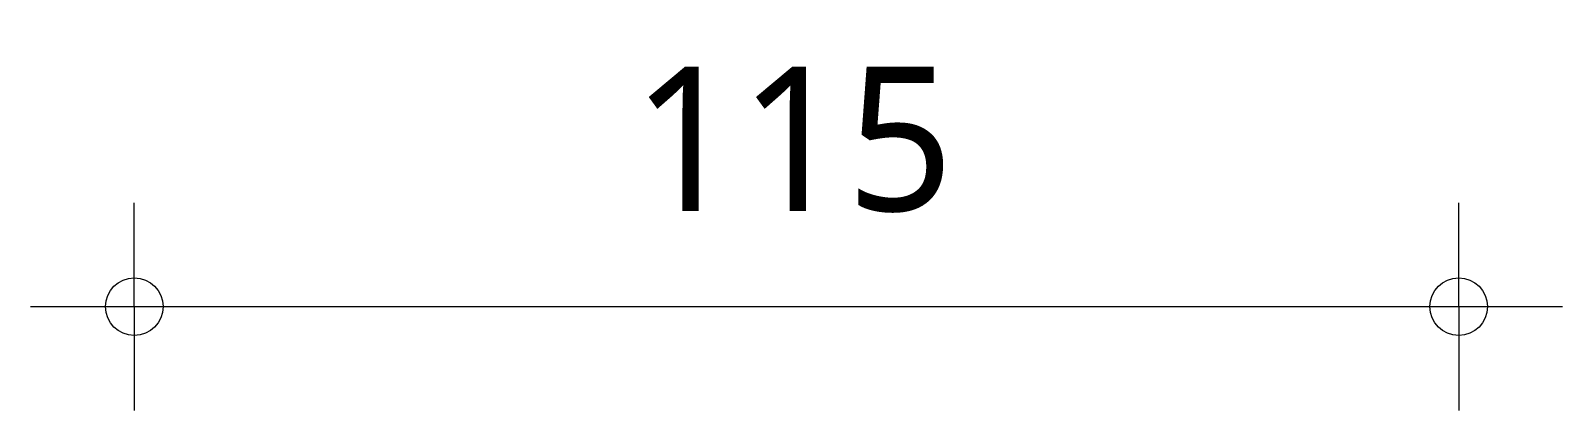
# Model space of a CAD drawing. Header units: millimetres. Extents: x -435 to 27166, y -19117 to 26500.
# Drawn here: x 7987.6 to 8120.6, y 10022.1 to 10055.1 of the extents above; entities that cross this region are included whole.
import ezdxf

# ---------------------------------------------------------------- set-up
doc = ezdxf.new("R2010")
doc.units = ezdxf.units.MM
doc.layers.add('A-ANNO-DIMS', color=211, linetype='Continuous', lineweight=13)
doc.layers.add('A-ANNO-DIMS-5', color=211, linetype='Continuous', lineweight=13)
doc.styles.add('Segoe UI_3', font='segoeui.ttf', dxfattribs={"height": 12.5})
doc.dimstyles.new('2_5_mm_4', dxfattribs={"dimscale": 304.8, "dimtxt": 13.092049, "dimasz": 0.016404, "dimexe": 0.029528, "dimexo": 0.0625, "dimgap": 0.014764, "dimtad": 1, "dimdec": 0, "dimzin": 0, "dimdsep": 46, "dimtxsty": 'Segoe UI_3', "dimblk1": 'DOTBLANK', "dimblk2": 'DOTBLANK', "dimsah": 1, "dimcen": 0.09, "dimdle": 0.029528, "dimazin": 0, "dimtfac": 1, "dimtdec": 4, "dimtix": 1, "dimtmove": 0, "dimatfit": 3, "dimfxl": 0.029528, "dimfxlon": 1, "dimtvp": 1, "dimtfill": 1, "dimtolj": 1, "dimtzin": 0, "dimarcsym": 2})

# ---------------------------------------------------------------- blocks, each defined once
blk = doc.blocks.new('DIMBLOCK411-Details Appartement')
at = {"layer": 'A-ANNO-DIMS-5'}
for p, q in [((7996.56, 10031.13), (7996.56, 10040.13)), ((8111.56, 10031.13), (8111.56, 10040.13)), ((7987.56, 10031.13), (8120.56, 10031.13)), ((7996.56, 10031.13), (7996.56, 10022.13)), ((8111.56, 10031.13), (8111.56, 10022.13))]:
    blk.add_line(p, q, dxfattribs=at)
for centre in [(7996.56, 10031.13), (8111.56, 10031.13)]:
    blk.add_circle(centre, 2.5, dxfattribs=at)
at = {"layer": 'A-ANNO-DIMS-5', "color": 0, "insert": (8039.78, 10051.94), "char_height": 12.5, "width": 34.2774, "attachment_point": 1, "line_spacing_factor": 1.142579, "style": 'Segoe UI_3', "bg_fill": 3, "box_fill_scale": 1.25, "bg_fill_color": 9, "bg_fill_true_color": 13158600, "bg_fill_transparency": 0}
blk.add_mtext('115', dxfattribs=at)
blk = doc.blocks.new('_DotBlank')
at = {"color": 0, "linetype": 'ByBlock', "lineweight": -2}
blk.add_line((-0.5, 0), (-1, 0), dxfattribs=at)
blk.add_circle((0, 0), 0.5, dxfattribs=at)

msp = doc.modelspace()

# ---------------------------------------------------------------- dimensions: what is measured, and where the dimension line sits
at = {"layer": 'A-ANNO-DIMS'}
dim = msp.add_linear_dim(base=(8111.56, 10031.13), p1=(7996.56, 10040.13), p2=(8111.56, 10040.13), dimstyle='2_5_mm_4', override={"dimpost": '<>', "dimfxl": 115}, dxfattribs=at)
dim.commit()
dim.dimension.update_dxf_attribs({"geometry": 'DIMBLOCK411-Details Appartement', "text_midpoint": (8054.06, 10042.13)})

doc.saveas('drawing.dxf')
